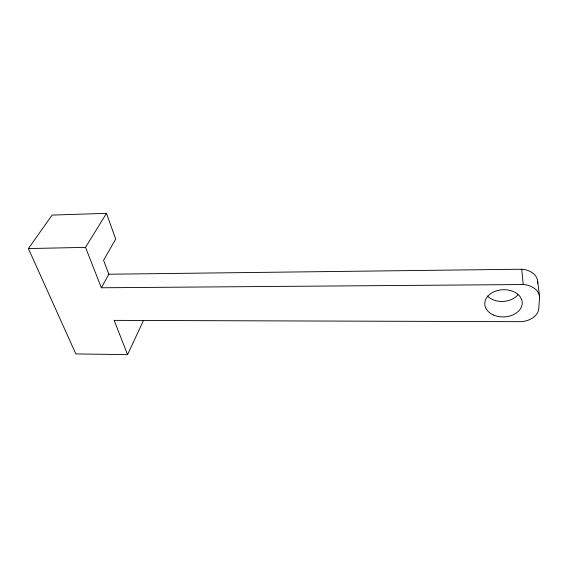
<?xml version="1.0" encoding="UTF-8"?>
<svg xmlns="http://www.w3.org/2000/svg" width="568" height="568" viewBox="0 0 568 568"><rect width="100%" height="100%" fill="white"/><g stroke="black" fill="none" stroke-linecap="round" stroke-linejoin="round"><path stroke-width="0.85" d="M537.605 283.198L537.718 281.494A18.602 13.696 -4.3 0 0 521.722 269.232L108.843 274.23L101.367 287.77L523.227 284.54A19.049 13.809 -3.7 0 1 539.6 296.979L538.684 309.816A18.843 13.518 -3.2 0 1 521.261 321.673L114.147 320.38L127.58 354.659L75.835 353.914L28.4 248.571L52.093 215.094L106.464 213.341L115.702 239.121L103.568 260.286L108.843 274.23M127.58 354.659L143.505 320.359M101.367 287.77L85.534 247.357L106.464 213.341M28.4 248.571L85.534 247.357M537.718 281.494L539.6 296.979M521.722 269.232L523.227 284.54M517.966 294.785A18.311 13.504 -3 0 1 487.521 296.091M493.514 315.034A18.744 13.611 -2.4 0 0 522.226 303.475A18.744 13.611 -2.4 0 0 494.763 291.448A18.744 13.611 -2.4 0 0 493.514 315.034"/></g></svg>
